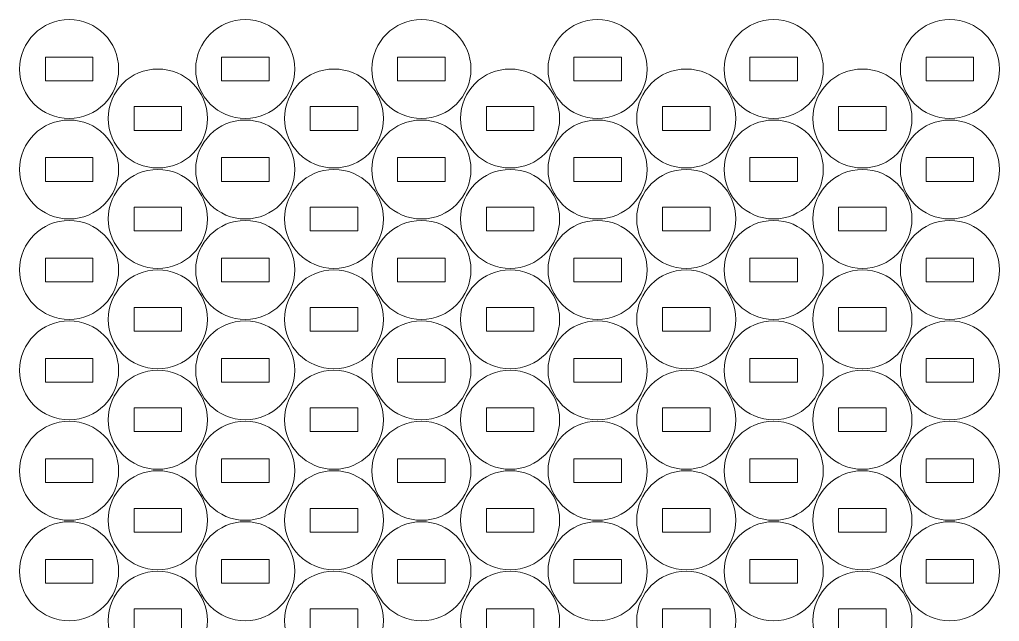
# Model space of a CAD drawing. Header units: millimetres. Extents: x -466 to 466, y -264 to 269.
# Drawn here: x 242.3 to 365.9, y -61.9 to 14.1 of the extents above; entities that cross this region are included whole.
import ezdxf

# ---------------------------------------------------------------- set-up
doc = ezdxf.new("R2010")
doc.units = ezdxf.units.MM
doc.header["$MEASUREMENT"] = 0
doc.layers.add('Camada 1', color=7, linetype='Continuous')

msp = doc.modelspace()

# ---------------------------------------------------------------- linework, layer by layer
at = {"layer": 'Camada 1', "lineweight": 20}
for points in [[(254.7916, 7.8848), (254.7916, 4.433), (251.9934, 1.6348), (248.5416, 1.6348), (248.5416, 1.6348), (245.0898, 1.6348), (242.2916, 4.433), (242.2916, 7.8848), (242.2916, 7.8848), (242.2916, 11.3366), (245.0898, 14.1348), (248.5416, 14.1348), (248.5416, 14.1348), (251.9934, 14.1348), (254.7916, 11.3366), (254.7916, 7.8848)], [(277.0167, 7.8848), (277.0167, 4.433), (274.2185, 1.6348), (270.7667, 1.6348), (270.7667, 1.6348), (267.3149, 1.6348), (264.5167, 4.433), (264.5167, 7.8848), (264.5167, 7.8848), (264.5167, 11.3366), (267.3149, 14.1348), (270.7667, 14.1348), (270.7667, 14.1348), (274.2185, 14.1348), (277.0167, 11.3366), (277.0167, 7.8848)], [(299.2418, 7.8848), (299.2418, 4.433), (296.4436, 1.6348), (292.9918, 1.6348), (292.9918, 1.6348), (289.54, 1.6348), (286.7418, 4.433), (286.7418, 7.8848), (286.7418, 7.8848), (286.7418, 11.3366), (289.54, 14.1348), (292.9918, 14.1348), (292.9918, 14.1348), (296.4436, 14.1348), (299.2418, 11.3366), (299.2418, 7.8848)], [(321.4669, 7.8848), (321.4669, 4.433), (318.6687, 1.6348), (315.2169, 1.6348), (315.2169, 1.6348), (311.7651, 1.6348), (308.9669, 4.433), (308.9669, 7.8848), (308.9669, 7.8848), (308.9669, 11.3366), (311.7651, 14.1348), (315.2169, 14.1348), (315.2169, 14.1348), (318.6687, 14.1348), (321.4669, 11.3366), (321.4669, 7.8848)], [(343.692, 7.8848), (343.692, 4.433), (340.8938, 1.6348), (337.442, 1.6348), (337.442, 1.6348), (333.9902, 1.6348), (331.192, 4.433), (331.192, 7.8848), (331.192, 7.8848), (331.192, 11.3366), (333.9902, 14.1348), (337.442, 14.1348), (337.442, 14.1348), (340.8938, 14.1348), (343.692, 11.3366), (343.692, 7.8848)], [(365.9171, 7.8848), (365.9171, 4.433), (363.1189, 1.6348), (359.6671, 1.6348), (359.6671, 1.6348), (356.2153, 1.6348), (353.4171, 4.433), (353.4171, 7.8848), (353.4171, 7.8848), (353.4171, 11.3366), (356.2153, 14.1348), (359.6671, 14.1348), (359.6671, 14.1348), (363.1189, 14.1348), (365.9171, 11.3366), (365.9171, 7.8848)], [(251.5416, 9.3848), (251.5416, 9.3848), (251.5416, 6.3848), (251.5416, 6.3848), (251.5416, 6.3848), (251.5416, 6.3848), (245.5416, 6.3848), (245.5416, 6.3848), (245.5416, 6.3848), (245.5416, 6.3848), (245.5416, 9.3848), (245.5416, 9.3848), (245.5416, 9.3848), (245.5416, 9.3848), (251.5416, 9.3848), (251.5416, 9.3848)], [(273.7667, 9.3848), (273.7667, 9.3848), (273.7667, 6.3848), (273.7667, 6.3848), (273.7667, 6.3848), (273.7667, 6.3848), (267.7667, 6.3848), (267.7667, 6.3848), (267.7667, 6.3848), (267.7667, 6.3848), (267.7667, 9.3848), (267.7667, 9.3848), (267.7667, 9.3848), (267.7667, 9.3848), (273.7667, 9.3848), (273.7667, 9.3848)], [(295.9918, 9.3848), (295.9918, 9.3848), (295.9918, 6.3848), (295.9918, 6.3848), (295.9918, 6.3848), (295.9918, 6.3848), (289.9918, 6.3848), (289.9918, 6.3848), (289.9918, 6.3848), (289.9918, 6.3848), (289.9918, 9.3848), (289.9918, 9.3848), (289.9918, 9.3848), (289.9918, 9.3848), (295.9918, 9.3848), (295.9918, 9.3848)], [(318.2169, 9.3848), (318.2169, 9.3848), (318.2169, 6.3848), (318.2169, 6.3848), (318.2169, 6.3848), (318.2169, 6.3848), (312.2169, 6.3848), (312.2169, 6.3848), (312.2169, 6.3848), (312.2169, 6.3848), (312.2169, 9.3848), (312.2169, 9.3848), (312.2169, 9.3848), (312.2169, 9.3848), (318.2169, 9.3848), (318.2169, 9.3848)], [(340.442, 9.3848), (340.442, 9.3848), (340.442, 6.3848), (340.442, 6.3848), (340.442, 6.3848), (340.442, 6.3848), (334.442, 6.3848), (334.442, 6.3848), (334.442, 6.3848), (334.442, 6.3848), (334.442, 9.3848), (334.442, 9.3848), (334.442, 9.3848), (334.442, 9.3848), (340.442, 9.3848), (340.442, 9.3848)], [(362.6671, 9.3848), (362.6671, 9.3848), (362.6671, 6.3848), (362.6671, 6.3848), (362.6671, 6.3848), (362.6671, 6.3848), (356.6671, 6.3848), (356.6671, 6.3848), (356.6671, 6.3848), (356.6671, 6.3848), (356.6671, 9.3848), (356.6671, 9.3848), (356.6671, 9.3848), (356.6671, 9.3848), (362.6671, 9.3848), (362.6671, 9.3848)], [(265.9836, 1.6406), (265.9836, -1.8112), (263.1854, -4.6094), (259.7336, -4.6094), (259.7336, -4.6094), (256.2818, -4.6094), (253.4836, -1.8112), (253.4836, 1.6406), (253.4836, 1.6406), (253.4836, 5.0924), (256.2818, 7.8906), (259.7336, 7.8906), (259.7336, 7.8906), (263.1854, 7.8906), (265.9836, 5.0924), (265.9836, 1.6406)], [(288.2087, 1.6406), (288.2087, -1.8112), (285.4105, -4.6094), (281.9587, -4.6094), (281.9587, -4.6094), (278.5069, -4.6094), (275.7087, -1.8112), (275.7087, 1.6406), (275.7087, 1.6406), (275.7087, 5.0924), (278.5069, 7.8906), (281.9587, 7.8906), (281.9587, 7.8906), (285.4105, 7.8906), (288.2087, 5.0924), (288.2087, 1.6406)], [(310.4338, 1.6406), (310.4338, -1.8112), (307.6356, -4.6094), (304.1838, -4.6094), (304.1838, -4.6094), (300.732, -4.6094), (297.9338, -1.8112), (297.9338, 1.6406), (297.9338, 1.6406), (297.9338, 5.0924), (300.732, 7.8906), (304.1838, 7.8906), (304.1838, 7.8906), (307.6356, 7.8906), (310.4338, 5.0924), (310.4338, 1.6406)], [(332.6589, 1.6406), (332.6589, -1.8112), (329.8607, -4.6094), (326.4089, -4.6094), (326.4089, -4.6094), (322.9571, -4.6094), (320.1589, -1.8112), (320.1589, 1.6406), (320.1589, 1.6406), (320.1589, 5.0924), (322.9571, 7.8906), (326.4089, 7.8906), (326.4089, 7.8906), (329.8607, 7.8906), (332.6589, 5.0924), (332.6589, 1.6406)], [(354.884, 1.6406), (354.884, -1.8112), (352.0858, -4.6094), (348.634, -4.6094), (348.634, -4.6094), (345.1822, -4.6094), (342.384, -1.8112), (342.384, 1.6406), (342.384, 1.6406), (342.384, 5.0924), (345.1822, 7.8906), (348.634, 7.8906), (348.634, 7.8906), (352.0858, 7.8906), (354.884, 5.0924), (354.884, 1.6406)], [(262.7336, 3.1406), (262.7336, 3.1406), (262.7336, 0.1406), (262.7336, 0.1406), (262.7336, 0.1406), (262.7336, 0.1406), (256.7336, 0.1406), (256.7336, 0.1406), (256.7336, 0.1406), (256.7336, 0.1406), (256.7336, 3.1406), (256.7336, 3.1406), (256.7336, 3.1406), (256.7336, 3.1406), (262.7336, 3.1406), (262.7336, 3.1406)], [(284.9587, 3.1406), (284.9587, 3.1406), (284.9587, 0.1406), (284.9587, 0.1406), (284.9587, 0.1406), (284.9587, 0.1406), (278.9587, 0.1406), (278.9587, 0.1406), (278.9587, 0.1406), (278.9587, 0.1406), (278.9587, 3.1406), (278.9587, 3.1406), (278.9587, 3.1406), (278.9587, 3.1406), (284.9587, 3.1406), (284.9587, 3.1406)], [(307.1838, 3.1406), (307.1838, 3.1406), (307.1838, 0.1406), (307.1838, 0.1406), (307.1838, 0.1406), (307.1838, 0.1406), (301.1838, 0.1406), (301.1838, 0.1406), (301.1838, 0.1406), (301.1838, 0.1406), (301.1838, 3.1406), (301.1838, 3.1406), (301.1838, 3.1406), (301.1838, 3.1406), (307.1838, 3.1406), (307.1838, 3.1406)], [(329.4089, 3.1406), (329.4089, 3.1406), (329.4089, 0.1406), (329.4089, 0.1406), (329.4089, 0.1406), (329.4089, 0.1406), (323.4089, 0.1406), (323.4089, 0.1406), (323.4089, 0.1406), (323.4089, 0.1406), (323.4089, 3.1406), (323.4089, 3.1406), (323.4089, 3.1406), (323.4089, 3.1406), (329.4089, 3.1406), (329.4089, 3.1406)], [(351.634, 3.1406), (351.634, 3.1406), (351.634, 0.1406), (351.634, 0.1406), (351.634, 0.1406), (351.634, 0.1406), (345.634, 0.1406), (345.634, 0.1406), (345.634, 0.1406), (345.634, 0.1406), (345.634, 3.1406), (345.634, 3.1406), (345.634, 3.1406), (345.634, 3.1406), (351.634, 3.1406), (351.634, 3.1406)], [(254.7916, -4.8004), (254.7916, -8.2522), (251.9934, -11.0504), (248.5416, -11.0504), (248.5416, -11.0504), (245.0898, -11.0504), (242.2916, -8.2522), (242.2916, -4.8004), (242.2916, -4.8004), (242.2916, -1.3486), (245.0898, 1.4496), (248.5416, 1.4496), (248.5416, 1.4496), (251.9934, 1.4496), (254.7916, -1.3486), (254.7916, -4.8004)], [(277.0167, -4.8004), (277.0167, -8.2522), (274.2185, -11.0504), (270.7667, -11.0504), (270.7667, -11.0504), (267.3149, -11.0504), (264.5167, -8.2522), (264.5167, -4.8004), (264.5167, -4.8004), (264.5167, -1.3486), (267.3149, 1.4496), (270.7667, 1.4496), (270.7667, 1.4496), (274.2185, 1.4496), (277.0167, -1.3486), (277.0167, -4.8004)], [(299.2418, -4.8004), (299.2418, -8.2522), (296.4436, -11.0504), (292.9918, -11.0504), (292.9918, -11.0504), (289.54, -11.0504), (286.7418, -8.2522), (286.7418, -4.8004), (286.7418, -4.8004), (286.7418, -1.3486), (289.54, 1.4496), (292.9918, 1.4496), (292.9918, 1.4496), (296.4436, 1.4496), (299.2418, -1.3486), (299.2418, -4.8004)], [(321.4669, -4.8004), (321.4669, -8.2522), (318.6687, -11.0504), (315.2169, -11.0504), (315.2169, -11.0504), (311.7651, -11.0504), (308.9669, -8.2522), (308.9669, -4.8004), (308.9669, -4.8004), (308.9669, -1.3486), (311.7651, 1.4496), (315.2169, 1.4496), (315.2169, 1.4496), (318.6687, 1.4496), (321.4669, -1.3486), (321.4669, -4.8004)], [(343.692, -4.8004), (343.692, -8.2522), (340.8938, -11.0504), (337.442, -11.0504), (337.442, -11.0504), (333.9902, -11.0504), (331.192, -8.2522), (331.192, -4.8004), (331.192, -4.8004), (331.192, -1.3486), (333.9902, 1.4496), (337.442, 1.4496), (337.442, 1.4496), (340.8938, 1.4496), (343.692, -1.3486), (343.692, -4.8004)], [(365.9171, -4.8004), (365.9171, -8.2522), (363.1189, -11.0504), (359.6671, -11.0504), (359.6671, -11.0504), (356.2153, -11.0504), (353.4171, -8.2522), (353.4171, -4.8004), (353.4171, -4.8004), (353.4171, -1.3486), (356.2153, 1.4496), (359.6671, 1.4496), (359.6671, 1.4496), (363.1189, 1.4496), (365.9171, -1.3486), (365.9171, -4.8004)], [(251.5416, -3.3004), (251.5416, -3.3004), (251.5416, -6.3004), (251.5416, -6.3004), (251.5416, -6.3004), (251.5416, -6.3004), (245.5416, -6.3004), (245.5416, -6.3004), (245.5416, -6.3004), (245.5416, -6.3004), (245.5416, -3.3004), (245.5416, -3.3004), (245.5416, -3.3004), (245.5416, -3.3004), (251.5416, -3.3004), (251.5416, -3.3004)], [(273.7667, -3.3004), (273.7667, -3.3004), (273.7667, -6.3004), (273.7667, -6.3004), (273.7667, -6.3004), (273.7667, -6.3004), (267.7667, -6.3004), (267.7667, -6.3004), (267.7667, -6.3004), (267.7667, -6.3004), (267.7667, -3.3004), (267.7667, -3.3004), (267.7667, -3.3004), (267.7667, -3.3004), (273.7667, -3.3004), (273.7667, -3.3004)], [(295.9918, -3.3004), (295.9918, -3.3004), (295.9918, -6.3004), (295.9918, -6.3004), (295.9918, -6.3004), (295.9918, -6.3004), (289.9918, -6.3004), (289.9918, -6.3004), (289.9918, -6.3004), (289.9918, -6.3004), (289.9918, -3.3004), (289.9918, -3.3004), (289.9918, -3.3004), (289.9918, -3.3004), (295.9918, -3.3004), (295.9918, -3.3004)], [(318.2169, -3.3004), (318.2169, -3.3004), (318.2169, -6.3004), (318.2169, -6.3004), (318.2169, -6.3004), (318.2169, -6.3004), (312.2169, -6.3004), (312.2169, -6.3004), (312.2169, -6.3004), (312.2169, -6.3004), (312.2169, -3.3004), (312.2169, -3.3004), (312.2169, -3.3004), (312.2169, -3.3004), (318.2169, -3.3004), (318.2169, -3.3004)], [(340.442, -3.3004), (340.442, -3.3004), (340.442, -6.3004), (340.442, -6.3004), (340.442, -6.3004), (340.442, -6.3004), (334.442, -6.3004), (334.442, -6.3004), (334.442, -6.3004), (334.442, -6.3004), (334.442, -3.3004), (334.442, -3.3004), (334.442, -3.3004), (334.442, -3.3004), (340.442, -3.3004), (340.442, -3.3004)], [(362.6671, -3.3004), (362.6671, -3.3004), (362.6671, -6.3004), (362.6671, -6.3004), (362.6671, -6.3004), (362.6671, -6.3004), (356.6671, -6.3004), (356.6671, -6.3004), (356.6671, -6.3004), (356.6671, -6.3004), (356.6671, -3.3004), (356.6671, -3.3004), (356.6671, -3.3004), (356.6671, -3.3004), (362.6671, -3.3004), (362.6671, -3.3004)], [(265.9836, -11.0446), (265.9836, -14.4964), (263.1854, -17.2946), (259.7336, -17.2946), (259.7336, -17.2946), (256.2818, -17.2946), (253.4836, -14.4964), (253.4836, -11.0446), (253.4836, -11.0446), (253.4836, -7.5928), (256.2818, -4.7946), (259.7336, -4.7946), (259.7336, -4.7946), (263.1854, -4.7946), (265.9836, -7.5928), (265.9836, -11.0446)], [(288.2087, -11.0446), (288.2087, -14.4964), (285.4105, -17.2946), (281.9587, -17.2946), (281.9587, -17.2946), (278.5069, -17.2946), (275.7087, -14.4964), (275.7087, -11.0446), (275.7087, -11.0446), (275.7087, -7.5928), (278.5069, -4.7946), (281.9587, -4.7946), (281.9587, -4.7946), (285.4105, -4.7946), (288.2087, -7.5928), (288.2087, -11.0446)], [(310.4338, -11.0446), (310.4338, -14.4964), (307.6356, -17.2946), (304.1838, -17.2946), (304.1838, -17.2946), (300.732, -17.2946), (297.9338, -14.4964), (297.9338, -11.0446), (297.9338, -11.0446), (297.9338, -7.5928), (300.732, -4.7946), (304.1838, -4.7946), (304.1838, -4.7946), (307.6356, -4.7946), (310.4338, -7.5928), (310.4338, -11.0446)], [(332.6589, -11.0446), (332.6589, -14.4964), (329.8607, -17.2946), (326.4089, -17.2946), (326.4089, -17.2946), (322.9571, -17.2946), (320.1589, -14.4964), (320.1589, -11.0446), (320.1589, -11.0446), (320.1589, -7.5928), (322.9571, -4.7946), (326.4089, -4.7946), (326.4089, -4.7946), (329.8607, -4.7946), (332.6589, -7.5928), (332.6589, -11.0446)], [(354.884, -11.0446), (354.884, -14.4964), (352.0858, -17.2946), (348.634, -17.2946), (348.634, -17.2946), (345.1822, -17.2946), (342.384, -14.4964), (342.384, -11.0446), (342.384, -11.0446), (342.384, -7.5928), (345.1822, -4.7946), (348.634, -4.7946), (348.634, -4.7946), (352.0858, -4.7946), (354.884, -7.5928), (354.884, -11.0446)], [(262.7336, -9.5446), (262.7336, -9.5446), (262.7336, -12.5446), (262.7336, -12.5446), (262.7336, -12.5446), (262.7336, -12.5446), (256.7336, -12.5446), (256.7336, -12.5446), (256.7336, -12.5446), (256.7336, -12.5446), (256.7336, -9.5446), (256.7336, -9.5446), (256.7336, -9.5446), (256.7336, -9.5446), (262.7336, -9.5446), (262.7336, -9.5446)], [(284.9587, -9.5446), (284.9587, -9.5446), (284.9587, -12.5446), (284.9587, -12.5446), (284.9587, -12.5446), (284.9587, -12.5446), (278.9587, -12.5446), (278.9587, -12.5446), (278.9587, -12.5446), (278.9587, -12.5446), (278.9587, -9.5446), (278.9587, -9.5446), (278.9587, -9.5446), (278.9587, -9.5446), (284.9587, -9.5446), (284.9587, -9.5446)], [(307.1838, -9.5446), (307.1838, -9.5446), (307.1838, -12.5446), (307.1838, -12.5446), (307.1838, -12.5446), (307.1838, -12.5446), (301.1838, -12.5446), (301.1838, -12.5446), (301.1838, -12.5446), (301.1838, -12.5446), (301.1838, -9.5446), (301.1838, -9.5446), (301.1838, -9.5446), (301.1838, -9.5446), (307.1838, -9.5446), (307.1838, -9.5446)], [(329.4089, -9.5446), (329.4089, -9.5446), (329.4089, -12.5446), (329.4089, -12.5446), (329.4089, -12.5446), (329.4089, -12.5446), (323.4089, -12.5446), (323.4089, -12.5446), (323.4089, -12.5446), (323.4089, -12.5446), (323.4089, -9.5446), (323.4089, -9.5446), (323.4089, -9.5446), (323.4089, -9.5446), (329.4089, -9.5446), (329.4089, -9.5446)], [(351.634, -9.5446), (351.634, -9.5446), (351.634, -12.5446), (351.634, -12.5446), (351.634, -12.5446), (351.634, -12.5446), (345.634, -12.5446), (345.634, -12.5446), (345.634, -12.5446), (345.634, -12.5446), (345.634, -9.5446), (345.634, -9.5446), (345.634, -9.5446), (345.634, -9.5446), (351.634, -9.5446), (351.634, -9.5446)], [(254.7916, -17.4856), (254.7916, -20.9374), (251.9934, -23.7356), (248.5416, -23.7356), (248.5416, -23.7356), (245.0898, -23.7356), (242.2916, -20.9374), (242.2916, -17.4856), (242.2916, -17.4856), (242.2916, -14.0338), (245.0898, -11.2356), (248.5416, -11.2356), (248.5416, -11.2356), (251.9934, -11.2356), (254.7916, -14.0338), (254.7916, -17.4856)], [(277.0167, -17.4856), (277.0167, -20.9374), (274.2185, -23.7356), (270.7667, -23.7356), (270.7667, -23.7356), (267.3149, -23.7356), (264.5167, -20.9374), (264.5167, -17.4856), (264.5167, -17.4856), (264.5167, -14.0338), (267.3149, -11.2356), (270.7667, -11.2356), (270.7667, -11.2356), (274.2185, -11.2356), (277.0167, -14.0338), (277.0167, -17.4856)], [(299.2418, -17.4856), (299.2418, -20.9374), (296.4436, -23.7356), (292.9918, -23.7356), (292.9918, -23.7356), (289.54, -23.7356), (286.7418, -20.9374), (286.7418, -17.4856), (286.7418, -17.4856), (286.7418, -14.0338), (289.54, -11.2356), (292.9918, -11.2356), (292.9918, -11.2356), (296.4436, -11.2356), (299.2418, -14.0338), (299.2418, -17.4856)], [(321.4669, -17.4856), (321.4669, -20.9374), (318.6687, -23.7356), (315.2169, -23.7356), (315.2169, -23.7356), (311.7651, -23.7356), (308.9669, -20.9374), (308.9669, -17.4856), (308.9669, -17.4856), (308.9669, -14.0338), (311.7651, -11.2356), (315.2169, -11.2356), (315.2169, -11.2356), (318.6687, -11.2356), (321.4669, -14.0338), (321.4669, -17.4856)], [(343.692, -17.4856), (343.692, -20.9374), (340.8938, -23.7356), (337.442, -23.7356), (337.442, -23.7356), (333.9902, -23.7356), (331.192, -20.9374), (331.192, -17.4856), (331.192, -17.4856), (331.192, -14.0338), (333.9902, -11.2356), (337.442, -11.2356), (337.442, -11.2356), (340.8938, -11.2356), (343.692, -14.0338), (343.692, -17.4856)], [(365.9171, -17.4856), (365.9171, -20.9374), (363.1189, -23.7356), (359.6671, -23.7356), (359.6671, -23.7356), (356.2153, -23.7356), (353.4171, -20.9374), (353.4171, -17.4856), (353.4171, -17.4856), (353.4171, -14.0338), (356.2153, -11.2356), (359.6671, -11.2356), (359.6671, -11.2356), (363.1189, -11.2356), (365.9171, -14.0338), (365.9171, -17.4856)], [(251.5416, -15.9856), (251.5416, -15.9856), (251.5416, -18.9856), (251.5416, -18.9856), (251.5416, -18.9856), (251.5416, -18.9856), (245.5416, -18.9856), (245.5416, -18.9856), (245.5416, -18.9856), (245.5416, -18.9856), (245.5416, -15.9856), (245.5416, -15.9856), (245.5416, -15.9856), (245.5416, -15.9856), (251.5416, -15.9856), (251.5416, -15.9856)], [(273.7667, -15.9856), (273.7667, -15.9856), (273.7667, -18.9856), (273.7667, -18.9856), (273.7667, -18.9856), (273.7667, -18.9856), (267.7667, -18.9856), (267.7667, -18.9856), (267.7667, -18.9856), (267.7667, -18.9856), (267.7667, -15.9856), (267.7667, -15.9856), (267.7667, -15.9856), (267.7667, -15.9856), (273.7667, -15.9856), (273.7667, -15.9856)], [(295.9918, -15.9856), (295.9918, -15.9856), (295.9918, -18.9856), (295.9918, -18.9856), (295.9918, -18.9856), (295.9918, -18.9856), (289.9918, -18.9856), (289.9918, -18.9856), (289.9918, -18.9856), (289.9918, -18.9856), (289.9918, -15.9856), (289.9918, -15.9856), (289.9918, -15.9856), (289.9918, -15.9856), (295.9918, -15.9856), (295.9918, -15.9856)], [(318.2169, -15.9856), (318.2169, -15.9856), (318.2169, -18.9856), (318.2169, -18.9856), (318.2169, -18.9856), (318.2169, -18.9856), (312.2169, -18.9856), (312.2169, -18.9856), (312.2169, -18.9856), (312.2169, -18.9856), (312.2169, -15.9856), (312.2169, -15.9856), (312.2169, -15.9856), (312.2169, -15.9856), (318.2169, -15.9856), (318.2169, -15.9856)], [(340.442, -15.9856), (340.442, -15.9856), (340.442, -18.9856), (340.442, -18.9856), (340.442, -18.9856), (340.442, -18.9856), (334.442, -18.9856), (334.442, -18.9856), (334.442, -18.9856), (334.442, -18.9856), (334.442, -15.9856), (334.442, -15.9856), (334.442, -15.9856), (334.442, -15.9856), (340.442, -15.9856), (340.442, -15.9856)], [(362.6671, -15.9856), (362.6671, -15.9856), (362.6671, -18.9856), (362.6671, -18.9856), (362.6671, -18.9856), (362.6671, -18.9856), (356.6671, -18.9856), (356.6671, -18.9856), (356.6671, -18.9856), (356.6671, -18.9856), (356.6671, -15.9856), (356.6671, -15.9856), (356.6671, -15.9856), (356.6671, -15.9856), (362.6671, -15.9856), (362.6671, -15.9856)], [(265.9836, -23.7298), (265.9836, -27.1816), (263.1854, -29.9798), (259.7336, -29.9798), (259.7336, -29.9798), (256.2818, -29.9798), (253.4836, -27.1816), (253.4836, -23.7298), (253.4836, -23.7298), (253.4836, -20.278), (256.2818, -17.4798), (259.7336, -17.4798), (259.7336, -17.4798), (263.1854, -17.4798), (265.9836, -20.278), (265.9836, -23.7298)], [(288.2087, -23.7298), (288.2087, -27.1816), (285.4105, -29.9798), (281.9587, -29.9798), (281.9587, -29.9798), (278.5069, -29.9798), (275.7087, -27.1816), (275.7087, -23.7298), (275.7087, -23.7298), (275.7087, -20.278), (278.5069, -17.4798), (281.9587, -17.4798), (281.9587, -17.4798), (285.4105, -17.4798), (288.2087, -20.278), (288.2087, -23.7298)], [(310.4338, -23.7298), (310.4338, -27.1816), (307.6356, -29.9798), (304.1838, -29.9798), (304.1838, -29.9798), (300.732, -29.9798), (297.9338, -27.1816), (297.9338, -23.7298), (297.9338, -23.7298), (297.9338, -20.278), (300.732, -17.4798), (304.1838, -17.4798), (304.1838, -17.4798), (307.6356, -17.4798), (310.4338, -20.278), (310.4338, -23.7298)], [(332.6589, -23.7298), (332.6589, -27.1816), (329.8607, -29.9798), (326.4089, -29.9798), (326.4089, -29.9798), (322.9571, -29.9798), (320.1589, -27.1816), (320.1589, -23.7298), (320.1589, -23.7298), (320.1589, -20.278), (322.9571, -17.4798), (326.4089, -17.4798), (326.4089, -17.4798), (329.8607, -17.4798), (332.6589, -20.278), (332.6589, -23.7298)], [(354.884, -23.7298), (354.884, -27.1816), (352.0858, -29.9798), (348.634, -29.9798), (348.634, -29.9798), (345.1822, -29.9798), (342.384, -27.1816), (342.384, -23.7298), (342.384, -23.7298), (342.384, -20.278), (345.1822, -17.4798), (348.634, -17.4798), (348.634, -17.4798), (352.0858, -17.4798), (354.884, -20.278), (354.884, -23.7298)], [(262.7336, -22.2298), (262.7336, -22.2298), (262.7336, -25.2298), (262.7336, -25.2298), (262.7336, -25.2298), (262.7336, -25.2298), (256.7336, -25.2298), (256.7336, -25.2298), (256.7336, -25.2298), (256.7336, -25.2298), (256.7336, -22.2298), (256.7336, -22.2298), (256.7336, -22.2298), (256.7336, -22.2298), (262.7336, -22.2298), (262.7336, -22.2298)], [(284.9587, -22.2298), (284.9587, -22.2298), (284.9587, -25.2298), (284.9587, -25.2298), (284.9587, -25.2298), (284.9587, -25.2298), (278.9587, -25.2298), (278.9587, -25.2298), (278.9587, -25.2298), (278.9587, -25.2298), (278.9587, -22.2298), (278.9587, -22.2298), (278.9587, -22.2298), (278.9587, -22.2298), (284.9587, -22.2298), (284.9587, -22.2298)], [(307.1838, -22.2298), (307.1838, -22.2298), (307.1838, -25.2298), (307.1838, -25.2298), (307.1838, -25.2298), (307.1838, -25.2298), (301.1838, -25.2298), (301.1838, -25.2298), (301.1838, -25.2298), (301.1838, -25.2298), (301.1838, -22.2298), (301.1838, -22.2298), (301.1838, -22.2298), (301.1838, -22.2298), (307.1838, -22.2298), (307.1838, -22.2298)], [(329.4089, -22.2298), (329.4089, -22.2298), (329.4089, -25.2298), (329.4089, -25.2298), (329.4089, -25.2298), (329.4089, -25.2298), (323.4089, -25.2298), (323.4089, -25.2298), (323.4089, -25.2298), (323.4089, -25.2298), (323.4089, -22.2298), (323.4089, -22.2298), (323.4089, -22.2298), (323.4089, -22.2298), (329.4089, -22.2298), (329.4089, -22.2298)], [(351.634, -22.2298), (351.634, -22.2298), (351.634, -25.2298), (351.634, -25.2298), (351.634, -25.2298), (351.634, -25.2298), (345.634, -25.2298), (345.634, -25.2298), (345.634, -25.2298), (345.634, -25.2298), (345.634, -22.2298), (345.634, -22.2298), (345.634, -22.2298), (345.634, -22.2298), (351.634, -22.2298), (351.634, -22.2298)], [(254.7916, -30.1708), (254.7916, -33.6226), (251.9934, -36.4208), (248.5416, -36.4208), (248.5416, -36.4208), (245.0898, -36.4208), (242.2916, -33.6226), (242.2916, -30.1708), (242.2916, -30.1708), (242.2916, -26.719), (245.0898, -23.9208), (248.5416, -23.9208), (248.5416, -23.9208), (251.9934, -23.9208), (254.7916, -26.719), (254.7916, -30.1708)], [(277.0167, -30.1708), (277.0167, -33.6226), (274.2185, -36.4208), (270.7667, -36.4208), (270.7667, -36.4208), (267.3149, -36.4208), (264.5167, -33.6226), (264.5167, -30.1708), (264.5167, -30.1708), (264.5167, -26.719), (267.3149, -23.9208), (270.7667, -23.9208), (270.7667, -23.9208), (274.2185, -23.9208), (277.0167, -26.719), (277.0167, -30.1708)], [(299.2418, -30.1708), (299.2418, -33.6226), (296.4436, -36.4208), (292.9918, -36.4208), (292.9918, -36.4208), (289.54, -36.4208), (286.7418, -33.6226), (286.7418, -30.1708), (286.7418, -30.1708), (286.7418, -26.719), (289.54, -23.9208), (292.9918, -23.9208), (292.9918, -23.9208), (296.4436, -23.9208), (299.2418, -26.719), (299.2418, -30.1708)], [(321.4669, -30.1708), (321.4669, -33.6226), (318.6687, -36.4208), (315.2169, -36.4208), (315.2169, -36.4208), (311.7651, -36.4208), (308.9669, -33.6226), (308.9669, -30.1708), (308.9669, -30.1708), (308.9669, -26.719), (311.7651, -23.9208), (315.2169, -23.9208), (315.2169, -23.9208), (318.6687, -23.9208), (321.4669, -26.719), (321.4669, -30.1708)], [(343.692, -30.1708), (343.692, -33.6226), (340.8938, -36.4208), (337.442, -36.4208), (337.442, -36.4208), (333.9902, -36.4208), (331.192, -33.6226), (331.192, -30.1708), (331.192, -30.1708), (331.192, -26.719), (333.9902, -23.9208), (337.442, -23.9208), (337.442, -23.9208), (340.8938, -23.9208), (343.692, -26.719), (343.692, -30.1708)], [(365.9171, -30.1708), (365.9171, -33.6226), (363.1189, -36.4208), (359.6671, -36.4208), (359.6671, -36.4208), (356.2153, -36.4208), (353.4171, -33.6226), (353.4171, -30.1708), (353.4171, -30.1708), (353.4171, -26.719), (356.2153, -23.9208), (359.6671, -23.9208), (359.6671, -23.9208), (363.1189, -23.9208), (365.9171, -26.719), (365.9171, -30.1708)], [(251.5416, -28.6708), (251.5416, -28.6708), (251.5416, -31.6708), (251.5416, -31.6708), (251.5416, -31.6708), (251.5416, -31.6708), (245.5416, -31.6708), (245.5416, -31.6708), (245.5416, -31.6708), (245.5416, -31.6708), (245.5416, -28.6708), (245.5416, -28.6708), (245.5416, -28.6708), (245.5416, -28.6708), (251.5416, -28.6708), (251.5416, -28.6708)], [(273.7667, -28.6708), (273.7667, -28.6708), (273.7667, -31.6708), (273.7667, -31.6708), (273.7667, -31.6708), (273.7667, -31.6708), (267.7667, -31.6708), (267.7667, -31.6708), (267.7667, -31.6708), (267.7667, -31.6708), (267.7667, -28.6708), (267.7667, -28.6708), (267.7667, -28.6708), (267.7667, -28.6708), (273.7667, -28.6708), (273.7667, -28.6708)], [(295.9918, -28.6708), (295.9918, -28.6708), (295.9918, -31.6708), (295.9918, -31.6708), (295.9918, -31.6708), (295.9918, -31.6708), (289.9918, -31.6708), (289.9918, -31.6708), (289.9918, -31.6708), (289.9918, -31.6708), (289.9918, -28.6708), (289.9918, -28.6708), (289.9918, -28.6708), (289.9918, -28.6708), (295.9918, -28.6708), (295.9918, -28.6708)], [(318.2169, -28.6708), (318.2169, -28.6708), (318.2169, -31.6708), (318.2169, -31.6708), (318.2169, -31.6708), (318.2169, -31.6708), (312.2169, -31.6708), (312.2169, -31.6708), (312.2169, -31.6708), (312.2169, -31.6708), (312.2169, -28.6708), (312.2169, -28.6708), (312.2169, -28.6708), (312.2169, -28.6708), (318.2169, -28.6708), (318.2169, -28.6708)], [(340.442, -28.6708), (340.442, -28.6708), (340.442, -31.6708), (340.442, -31.6708), (340.442, -31.6708), (340.442, -31.6708), (334.442, -31.6708), (334.442, -31.6708), (334.442, -31.6708), (334.442, -31.6708), (334.442, -28.6708), (334.442, -28.6708), (334.442, -28.6708), (334.442, -28.6708), (340.442, -28.6708), (340.442, -28.6708)], [(362.6671, -28.6708), (362.6671, -28.6708), (362.6671, -31.6708), (362.6671, -31.6708), (362.6671, -31.6708), (362.6671, -31.6708), (356.6671, -31.6708), (356.6671, -31.6708), (356.6671, -31.6708), (356.6671, -31.6708), (356.6671, -28.6708), (356.6671, -28.6708), (356.6671, -28.6708), (356.6671, -28.6708), (362.6671, -28.6708), (362.6671, -28.6708)], [(265.9836, -36.415), (265.9836, -39.8668), (263.1854, -42.665), (259.7336, -42.665), (259.7336, -42.665), (256.2818, -42.665), (253.4836, -39.8668), (253.4836, -36.415), (253.4836, -36.415), (253.4836, -32.9632), (256.2818, -30.165), (259.7336, -30.165), (259.7336, -30.165), (263.1854, -30.165), (265.9836, -32.9632), (265.9836, -36.415)], [(288.2087, -36.415), (288.2087, -39.8668), (285.4105, -42.665), (281.9587, -42.665), (281.9587, -42.665), (278.5069, -42.665), (275.7087, -39.8668), (275.7087, -36.415), (275.7087, -36.415), (275.7087, -32.9632), (278.5069, -30.165), (281.9587, -30.165), (281.9587, -30.165), (285.4105, -30.165), (288.2087, -32.9632), (288.2087, -36.415)], [(310.4338, -36.415), (310.4338, -39.8668), (307.6356, -42.665), (304.1838, -42.665), (304.1838, -42.665), (300.732, -42.665), (297.9338, -39.8668), (297.9338, -36.415), (297.9338, -36.415), (297.9338, -32.9632), (300.732, -30.165), (304.1838, -30.165), (304.1838, -30.165), (307.6356, -30.165), (310.4338, -32.9632), (310.4338, -36.415)], [(332.6589, -36.415), (332.6589, -39.8668), (329.8607, -42.665), (326.4089, -42.665), (326.4089, -42.665), (322.9571, -42.665), (320.1589, -39.8668), (320.1589, -36.415), (320.1589, -36.415), (320.1589, -32.9632), (322.9571, -30.165), (326.4089, -30.165), (326.4089, -30.165), (329.8607, -30.165), (332.6589, -32.9632), (332.6589, -36.415)], [(354.884, -36.415), (354.884, -39.8668), (352.0858, -42.665), (348.634, -42.665), (348.634, -42.665), (345.1822, -42.665), (342.384, -39.8668), (342.384, -36.415), (342.384, -36.415), (342.384, -32.9632), (345.1822, -30.165), (348.634, -30.165), (348.634, -30.165), (352.0858, -30.165), (354.884, -32.9632), (354.884, -36.415)], [(262.7336, -34.915), (262.7336, -34.915), (262.7336, -37.915), (262.7336, -37.915), (262.7336, -37.915), (262.7336, -37.915), (256.7336, -37.915), (256.7336, -37.915), (256.7336, -37.915), (256.7336, -37.915), (256.7336, -34.915), (256.7336, -34.915), (256.7336, -34.915), (256.7336, -34.915), (262.7336, -34.915), (262.7336, -34.915)], [(284.9587, -34.915), (284.9587, -34.915), (284.9587, -37.915), (284.9587, -37.915), (284.9587, -37.915), (284.9587, -37.915), (278.9587, -37.915), (278.9587, -37.915), (278.9587, -37.915), (278.9587, -37.915), (278.9587, -34.915), (278.9587, -34.915), (278.9587, -34.915), (278.9587, -34.915), (284.9587, -34.915), (284.9587, -34.915)], [(307.1838, -34.915), (307.1838, -34.915), (307.1838, -37.915), (307.1838, -37.915), (307.1838, -37.915), (307.1838, -37.915), (301.1838, -37.915), (301.1838, -37.915), (301.1838, -37.915), (301.1838, -37.915), (301.1838, -34.915), (301.1838, -34.915), (301.1838, -34.915), (301.1838, -34.915), (307.1838, -34.915), (307.1838, -34.915)], [(329.4089, -34.915), (329.4089, -34.915), (329.4089, -37.915), (329.4089, -37.915), (329.4089, -37.915), (329.4089, -37.915), (323.4089, -37.915), (323.4089, -37.915), (323.4089, -37.915), (323.4089, -37.915), (323.4089, -34.915), (323.4089, -34.915), (323.4089, -34.915), (323.4089, -34.915), (329.4089, -34.915), (329.4089, -34.915)], [(351.634, -34.915), (351.634, -34.915), (351.634, -37.915), (351.634, -37.915), (351.634, -37.915), (351.634, -37.915), (345.634, -37.915), (345.634, -37.915), (345.634, -37.915), (345.634, -37.915), (345.634, -34.915), (345.634, -34.915), (345.634, -34.915), (345.634, -34.915), (351.634, -34.915), (351.634, -34.915)], [(254.7916, -42.856), (254.7916, -46.3078), (251.9934, -49.106), (248.5416, -49.106), (248.5416, -49.106), (245.0898, -49.106), (242.2916, -46.3078), (242.2916, -42.856), (242.2916, -42.856), (242.2916, -39.4042), (245.0898, -36.606), (248.5416, -36.606), (248.5416, -36.606), (251.9934, -36.606), (254.7916, -39.4042), (254.7916, -42.856)], [(277.0167, -42.856), (277.0167, -46.3078), (274.2185, -49.106), (270.7667, -49.106), (270.7667, -49.106), (267.3149, -49.106), (264.5167, -46.3078), (264.5167, -42.856), (264.5167, -42.856), (264.5167, -39.4042), (267.3149, -36.606), (270.7667, -36.606), (270.7667, -36.606), (274.2185, -36.606), (277.0167, -39.4042), (277.0167, -42.856)], [(299.2418, -42.856), (299.2418, -46.3078), (296.4436, -49.106), (292.9918, -49.106), (292.9918, -49.106), (289.54, -49.106), (286.7418, -46.3078), (286.7418, -42.856), (286.7418, -42.856), (286.7418, -39.4042), (289.54, -36.606), (292.9918, -36.606), (292.9918, -36.606), (296.4436, -36.606), (299.2418, -39.4042), (299.2418, -42.856)], [(321.4669, -42.856), (321.4669, -46.3078), (318.6687, -49.106), (315.2169, -49.106), (315.2169, -49.106), (311.7651, -49.106), (308.9669, -46.3078), (308.9669, -42.856), (308.9669, -42.856), (308.9669, -39.4042), (311.7651, -36.606), (315.2169, -36.606), (315.2169, -36.606), (318.6687, -36.606), (321.4669, -39.4042), (321.4669, -42.856)], [(343.692, -42.856), (343.692, -46.3078), (340.8938, -49.106), (337.442, -49.106), (337.442, -49.106), (333.9902, -49.106), (331.192, -46.3078), (331.192, -42.856), (331.192, -42.856), (331.192, -39.4042), (333.9902, -36.606), (337.442, -36.606), (337.442, -36.606), (340.8938, -36.606), (343.692, -39.4042), (343.692, -42.856)], [(365.9171, -42.856), (365.9171, -46.3078), (363.1189, -49.106), (359.6671, -49.106), (359.6671, -49.106), (356.2153, -49.106), (353.4171, -46.3078), (353.4171, -42.856), (353.4171, -42.856), (353.4171, -39.4042), (356.2153, -36.606), (359.6671, -36.606), (359.6671, -36.606), (363.1189, -36.606), (365.9171, -39.4042), (365.9171, -42.856)], [(251.5416, -41.356), (251.5416, -41.356), (251.5416, -44.356), (251.5416, -44.356), (251.5416, -44.356), (251.5416, -44.356), (245.5416, -44.356), (245.5416, -44.356), (245.5416, -44.356), (245.5416, -44.356), (245.5416, -41.356), (245.5416, -41.356), (245.5416, -41.356), (245.5416, -41.356), (251.5416, -41.356), (251.5416, -41.356)], [(273.7667, -41.356), (273.7667, -41.356), (273.7667, -44.356), (273.7667, -44.356), (273.7667, -44.356), (273.7667, -44.356), (267.7667, -44.356), (267.7667, -44.356), (267.7667, -44.356), (267.7667, -44.356), (267.7667, -41.356), (267.7667, -41.356), (267.7667, -41.356), (267.7667, -41.356), (273.7667, -41.356), (273.7667, -41.356)], [(295.9918, -41.356), (295.9918, -41.356), (295.9918, -44.356), (295.9918, -44.356), (295.9918, -44.356), (295.9918, -44.356), (289.9918, -44.356), (289.9918, -44.356), (289.9918, -44.356), (289.9918, -44.356), (289.9918, -41.356), (289.9918, -41.356), (289.9918, -41.356), (289.9918, -41.356), (295.9918, -41.356), (295.9918, -41.356)], [(318.2169, -41.356), (318.2169, -41.356), (318.2169, -44.356), (318.2169, -44.356), (318.2169, -44.356), (318.2169, -44.356), (312.2169, -44.356), (312.2169, -44.356), (312.2169, -44.356), (312.2169, -44.356), (312.2169, -41.356), (312.2169, -41.356), (312.2169, -41.356), (312.2169, -41.356), (318.2169, -41.356), (318.2169, -41.356)], [(340.442, -41.356), (340.442, -41.356), (340.442, -44.356), (340.442, -44.356), (340.442, -44.356), (340.442, -44.356), (334.442, -44.356), (334.442, -44.356), (334.442, -44.356), (334.442, -44.356), (334.442, -41.356), (334.442, -41.356), (334.442, -41.356), (334.442, -41.356), (340.442, -41.356), (340.442, -41.356)], [(362.6671, -41.356), (362.6671, -41.356), (362.6671, -44.356), (362.6671, -44.356), (362.6671, -44.356), (362.6671, -44.356), (356.6671, -44.356), (356.6671, -44.356), (356.6671, -44.356), (356.6671, -44.356), (356.6671, -41.356), (356.6671, -41.356), (356.6671, -41.356), (356.6671, -41.356), (362.6671, -41.356), (362.6671, -41.356)], [(265.9836, -49.1002), (265.9836, -52.552), (263.1854, -55.3502), (259.7336, -55.3502), (259.7336, -55.3502), (256.2818, -55.3502), (253.4836, -52.552), (253.4836, -49.1002), (253.4836, -49.1002), (253.4836, -45.6484), (256.2818, -42.8502), (259.7336, -42.8502), (259.7336, -42.8502), (263.1854, -42.8502), (265.9836, -45.6484), (265.9836, -49.1002)], [(288.2087, -49.1002), (288.2087, -52.552), (285.4105, -55.3502), (281.9587, -55.3502), (281.9587, -55.3502), (278.5069, -55.3502), (275.7087, -52.552), (275.7087, -49.1002), (275.7087, -49.1002), (275.7087, -45.6484), (278.5069, -42.8502), (281.9587, -42.8502), (281.9587, -42.8502), (285.4105, -42.8502), (288.2087, -45.6484), (288.2087, -49.1002)], [(310.4338, -49.1002), (310.4338, -52.552), (307.6356, -55.3502), (304.1838, -55.3502), (304.1838, -55.3502), (300.732, -55.3502), (297.9338, -52.552), (297.9338, -49.1002), (297.9338, -49.1002), (297.9338, -45.6484), (300.732, -42.8502), (304.1838, -42.8502), (304.1838, -42.8502), (307.6356, -42.8502), (310.4338, -45.6484), (310.4338, -49.1002)], [(332.6589, -49.1002), (332.6589, -52.552), (329.8607, -55.3502), (326.4089, -55.3502), (326.4089, -55.3502), (322.9571, -55.3502), (320.1589, -52.552), (320.1589, -49.1002), (320.1589, -49.1002), (320.1589, -45.6484), (322.9571, -42.8502), (326.4089, -42.8502), (326.4089, -42.8502), (329.8607, -42.8502), (332.6589, -45.6484), (332.6589, -49.1002)], [(354.884, -49.1002), (354.884, -52.552), (352.0858, -55.3502), (348.634, -55.3502), (348.634, -55.3502), (345.1822, -55.3502), (342.384, -52.552), (342.384, -49.1002), (342.384, -49.1002), (342.384, -45.6484), (345.1822, -42.8502), (348.634, -42.8502), (348.634, -42.8502), (352.0858, -42.8502), (354.884, -45.6484), (354.884, -49.1002)], [(262.7336, -47.6002), (262.7336, -47.6002), (262.7336, -50.6002), (262.7336, -50.6002), (262.7336, -50.6002), (262.7336, -50.6002), (256.7336, -50.6002), (256.7336, -50.6002), (256.7336, -50.6002), (256.7336, -50.6002), (256.7336, -47.6002), (256.7336, -47.6002), (256.7336, -47.6002), (256.7336, -47.6002), (262.7336, -47.6002), (262.7336, -47.6002)], [(284.9587, -47.6002), (284.9587, -47.6002), (284.9587, -50.6002), (284.9587, -50.6002), (284.9587, -50.6002), (284.9587, -50.6002), (278.9587, -50.6002), (278.9587, -50.6002), (278.9587, -50.6002), (278.9587, -50.6002), (278.9587, -47.6002), (278.9587, -47.6002), (278.9587, -47.6002), (278.9587, -47.6002), (284.9587, -47.6002), (284.9587, -47.6002)], [(307.1838, -47.6002), (307.1838, -47.6002), (307.1838, -50.6002), (307.1838, -50.6002), (307.1838, -50.6002), (307.1838, -50.6002), (301.1838, -50.6002), (301.1838, -50.6002), (301.1838, -50.6002), (301.1838, -50.6002), (301.1838, -47.6002), (301.1838, -47.6002), (301.1838, -47.6002), (301.1838, -47.6002), (307.1838, -47.6002), (307.1838, -47.6002)], [(329.4089, -47.6002), (329.4089, -47.6002), (329.4089, -50.6002), (329.4089, -50.6002), (329.4089, -50.6002), (329.4089, -50.6002), (323.4089, -50.6002), (323.4089, -50.6002), (323.4089, -50.6002), (323.4089, -50.6002), (323.4089, -47.6002), (323.4089, -47.6002), (323.4089, -47.6002), (323.4089, -47.6002), (329.4089, -47.6002), (329.4089, -47.6002)], [(351.634, -47.6002), (351.634, -47.6002), (351.634, -50.6002), (351.634, -50.6002), (351.634, -50.6002), (351.634, -50.6002), (345.634, -50.6002), (345.634, -50.6002), (345.634, -50.6002), (345.634, -50.6002), (345.634, -47.6002), (345.634, -47.6002), (345.634, -47.6002), (345.634, -47.6002), (351.634, -47.6002), (351.634, -47.6002)], [(254.7916, -55.5412), (254.7916, -58.993), (251.9934, -61.7912), (248.5416, -61.7912), (248.5416, -61.7912), (245.0898, -61.7912), (242.2916, -58.993), (242.2916, -55.5412), (242.2916, -55.5412), (242.2916, -52.0894), (245.0898, -49.2912), (248.5416, -49.2912), (248.5416, -49.2912), (251.9934, -49.2912), (254.7916, -52.0894), (254.7916, -55.5412)], [(277.0167, -55.5412), (277.0167, -58.993), (274.2185, -61.7912), (270.7667, -61.7912), (270.7667, -61.7912), (267.3149, -61.7912), (264.5167, -58.993), (264.5167, -55.5412), (264.5167, -55.5412), (264.5167, -52.0894), (267.3149, -49.2912), (270.7667, -49.2912), (270.7667, -49.2912), (274.2185, -49.2912), (277.0167, -52.0894), (277.0167, -55.5412)], [(299.2418, -55.5412), (299.2418, -58.993), (296.4436, -61.7912), (292.9918, -61.7912), (292.9918, -61.7912), (289.54, -61.7912), (286.7418, -58.993), (286.7418, -55.5412), (286.7418, -55.5412), (286.7418, -52.0894), (289.54, -49.2912), (292.9918, -49.2912), (292.9918, -49.2912), (296.4436, -49.2912), (299.2418, -52.0894), (299.2418, -55.5412)], [(321.4669, -55.5412), (321.4669, -58.993), (318.6687, -61.7912), (315.2169, -61.7912), (315.2169, -61.7912), (311.7651, -61.7912), (308.9669, -58.993), (308.9669, -55.5412), (308.9669, -55.5412), (308.9669, -52.0894), (311.7651, -49.2912), (315.2169, -49.2912), (315.2169, -49.2912), (318.6687, -49.2912), (321.4669, -52.0894), (321.4669, -55.5412)], [(343.692, -55.5412), (343.692, -58.993), (340.8938, -61.7912), (337.442, -61.7912), (337.442, -61.7912), (333.9902, -61.7912), (331.192, -58.993), (331.192, -55.5412), (331.192, -55.5412), (331.192, -52.0894), (333.9902, -49.2912), (337.442, -49.2912), (337.442, -49.2912), (340.8938, -49.2912), (343.692, -52.0894), (343.692, -55.5412)], [(365.9171, -55.5412), (365.9171, -58.993), (363.1189, -61.7912), (359.6671, -61.7912), (359.6671, -61.7912), (356.2153, -61.7912), (353.4171, -58.993), (353.4171, -55.5412), (353.4171, -55.5412), (353.4171, -52.0894), (356.2153, -49.2912), (359.6671, -49.2912), (359.6671, -49.2912), (363.1189, -49.2912), (365.9171, -52.0894), (365.9171, -55.5412)], [(251.5416, -54.0412), (251.5416, -54.0412), (251.5416, -57.0412), (251.5416, -57.0412), (251.5416, -57.0412), (251.5416, -57.0412), (245.5416, -57.0412), (245.5416, -57.0412), (245.5416, -57.0412), (245.5416, -57.0412), (245.5416, -54.0412), (245.5416, -54.0412), (245.5416, -54.0412), (245.5416, -54.0412), (251.5416, -54.0412), (251.5416, -54.0412)], [(273.7667, -54.0412), (273.7667, -54.0412), (273.7667, -57.0412), (273.7667, -57.0412), (273.7667, -57.0412), (273.7667, -57.0412), (267.7667, -57.0412), (267.7667, -57.0412), (267.7667, -57.0412), (267.7667, -57.0412), (267.7667, -54.0412), (267.7667, -54.0412), (267.7667, -54.0412), (267.7667, -54.0412), (273.7667, -54.0412), (273.7667, -54.0412)], [(295.9918, -54.0412), (295.9918, -54.0412), (295.9918, -57.0412), (295.9918, -57.0412), (295.9918, -57.0412), (295.9918, -57.0412), (289.9918, -57.0412), (289.9918, -57.0412), (289.9918, -57.0412), (289.9918, -57.0412), (289.9918, -54.0412), (289.9918, -54.0412), (289.9918, -54.0412), (289.9918, -54.0412), (295.9918, -54.0412), (295.9918, -54.0412)], [(318.2169, -54.0412), (318.2169, -54.0412), (318.2169, -57.0412), (318.2169, -57.0412), (318.2169, -57.0412), (318.2169, -57.0412), (312.2169, -57.0412), (312.2169, -57.0412), (312.2169, -57.0412), (312.2169, -57.0412), (312.2169, -54.0412), (312.2169, -54.0412), (312.2169, -54.0412), (312.2169, -54.0412), (318.2169, -54.0412), (318.2169, -54.0412)], [(340.442, -54.0412), (340.442, -54.0412), (340.442, -57.0412), (340.442, -57.0412), (340.442, -57.0412), (340.442, -57.0412), (334.442, -57.0412), (334.442, -57.0412), (334.442, -57.0412), (334.442, -57.0412), (334.442, -54.0412), (334.442, -54.0412), (334.442, -54.0412), (334.442, -54.0412), (340.442, -54.0412), (340.442, -54.0412)], [(362.6671, -54.0412), (362.6671, -54.0412), (362.6671, -57.0412), (362.6671, -57.0412), (362.6671, -57.0412), (362.6671, -57.0412), (356.6671, -57.0412), (356.6671, -57.0412), (356.6671, -57.0412), (356.6671, -57.0412), (356.6671, -54.0412), (356.6671, -54.0412), (356.6671, -54.0412), (356.6671, -54.0412), (362.6671, -54.0412), (362.6671, -54.0412)], [(265.9836, -61.7854), (265.9836, -65.2372), (263.1854, -68.0354), (259.7336, -68.0354), (259.7336, -68.0354), (256.2818, -68.0354), (253.4836, -65.2372), (253.4836, -61.7854), (253.4836, -61.7854), (253.4836, -58.3336), (256.2818, -55.5354), (259.7336, -55.5354), (259.7336, -55.5354), (263.1854, -55.5354), (265.9836, -58.3336), (265.9836, -61.7854)], [(288.2087, -61.7854), (288.2087, -65.2372), (285.4105, -68.0354), (281.9587, -68.0354), (281.9587, -68.0354), (278.5069, -68.0354), (275.7087, -65.2372), (275.7087, -61.7854), (275.7087, -61.7854), (275.7087, -58.3336), (278.5069, -55.5354), (281.9587, -55.5354), (281.9587, -55.5354), (285.4105, -55.5354), (288.2087, -58.3336), (288.2087, -61.7854)], [(310.4338, -61.7854), (310.4338, -65.2372), (307.6356, -68.0354), (304.1838, -68.0354), (304.1838, -68.0354), (300.732, -68.0354), (297.9338, -65.2372), (297.9338, -61.7854), (297.9338, -61.7854), (297.9338, -58.3336), (300.732, -55.5354), (304.1838, -55.5354), (304.1838, -55.5354), (307.6356, -55.5354), (310.4338, -58.3336), (310.4338, -61.7854)], [(332.6589, -61.7854), (332.6589, -65.2372), (329.8607, -68.0354), (326.4089, -68.0354), (326.4089, -68.0354), (322.9571, -68.0354), (320.1589, -65.2372), (320.1589, -61.7854), (320.1589, -61.7854), (320.1589, -58.3336), (322.9571, -55.5354), (326.4089, -55.5354), (326.4089, -55.5354), (329.8607, -55.5354), (332.6589, -58.3336), (332.6589, -61.7854)], [(354.884, -61.7854), (354.884, -65.2372), (352.0858, -68.0354), (348.634, -68.0354), (348.634, -68.0354), (345.1822, -68.0354), (342.384, -65.2372), (342.384, -61.7854), (342.384, -61.7854), (342.384, -58.3336), (345.1822, -55.5354), (348.634, -55.5354), (348.634, -55.5354), (352.0858, -55.5354), (354.884, -58.3336), (354.884, -61.7854)], [(262.7336, -60.2854), (262.7336, -60.2854), (262.7336, -63.2854), (262.7336, -63.2854), (262.7336, -63.2854), (262.7336, -63.2854), (256.7336, -63.2854), (256.7336, -63.2854), (256.7336, -63.2854), (256.7336, -63.2854), (256.7336, -60.2854), (256.7336, -60.2854), (256.7336, -60.2854), (256.7336, -60.2854), (262.7336, -60.2854), (262.7336, -60.2854)], [(284.9587, -60.2854), (284.9587, -60.2854), (284.9587, -63.2854), (284.9587, -63.2854), (284.9587, -63.2854), (284.9587, -63.2854), (278.9587, -63.2854), (278.9587, -63.2854), (278.9587, -63.2854), (278.9587, -63.2854), (278.9587, -60.2854), (278.9587, -60.2854), (278.9587, -60.2854), (278.9587, -60.2854), (284.9587, -60.2854), (284.9587, -60.2854)], [(307.1838, -60.2854), (307.1838, -60.2854), (307.1838, -63.2854), (307.1838, -63.2854), (307.1838, -63.2854), (307.1838, -63.2854), (301.1838, -63.2854), (301.1838, -63.2854), (301.1838, -63.2854), (301.1838, -63.2854), (301.1838, -60.2854), (301.1838, -60.2854), (301.1838, -60.2854), (301.1838, -60.2854), (307.1838, -60.2854), (307.1838, -60.2854)], [(329.4089, -60.2854), (329.4089, -60.2854), (329.4089, -63.2854), (329.4089, -63.2854), (329.4089, -63.2854), (329.4089, -63.2854), (323.4089, -63.2854), (323.4089, -63.2854), (323.4089, -63.2854), (323.4089, -63.2854), (323.4089, -60.2854), (323.4089, -60.2854), (323.4089, -60.2854), (323.4089, -60.2854), (329.4089, -60.2854), (329.4089, -60.2854)], [(351.634, -60.2854), (351.634, -60.2854), (351.634, -63.2854), (351.634, -63.2854), (351.634, -63.2854), (351.634, -63.2854), (345.634, -63.2854), (345.634, -63.2854), (345.634, -63.2854), (345.634, -63.2854), (345.634, -60.2854), (345.634, -60.2854), (345.634, -60.2854), (345.634, -60.2854), (351.634, -60.2854), (351.634, -60.2854)]]:
    msp.add_open_spline(points, degree=3, knots=[0, 0, 0, 0, 0.2, 0.2, 0.2, 0.2, 0.4, 0.4, 0.4, 0.4, 0.6, 0.6, 0.6, 0.6, 1, 1, 1, 1], dxfattribs=at)

doc.saveas('drawing.dxf')
